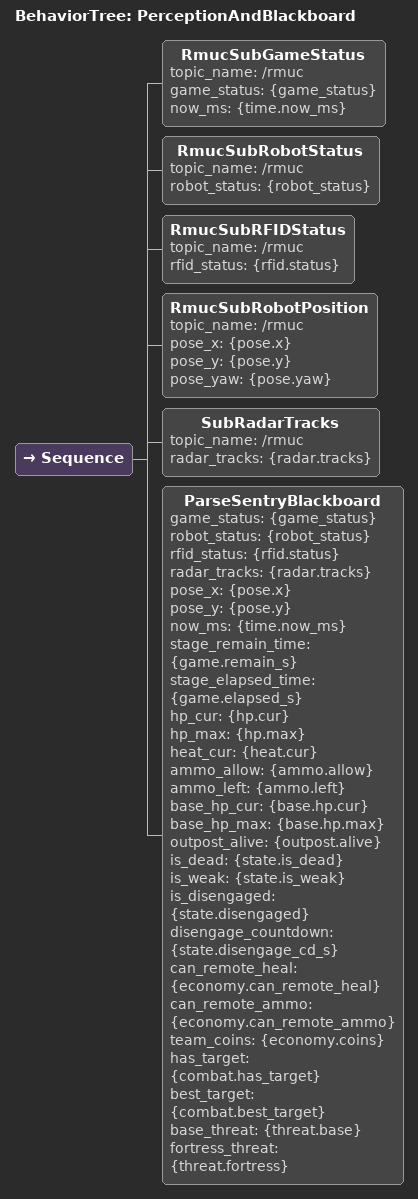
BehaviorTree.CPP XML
<?xml version="1.0" encoding="UTF-8"?>
<root BTCPP_format="4">

    <BehaviorTree ID="PerceptionAndBlackboard">
        <Sequence>
            <RmucSubGameStatus topic_name="/rmuc"
                               game_status="{game_status}"
                               now_ms="{time.now_ms}"/>
            <RmucSubRobotStatus topic_name="/rmuc"
                                robot_status="{robot_status}"/>
            <RmucSubRFIDStatus topic_name="/rmuc"
                               rfid_status="{rfid.status}"/>
            <RmucSubRobotPosition topic_name="/rmuc"
                                  pose_x="{pose.x}"
                                  pose_y="{pose.y}"
                                  pose_yaw="{pose.yaw}"/>
            <SubRadarTracks topic_name="/rmuc"
                            radar_tracks="{radar.tracks}"/>

            <!-- Parse/derive common fields used by tactics -->
            <ParseSentryBlackboard game_status="{game_status}"
                                   robot_status="{robot_status}"
                                   rfid_status="{rfid.status}"
                                   radar_tracks="{radar.tracks}"
                                   pose_x="{pose.x}"
                                   pose_y="{pose.y}"
                                   now_ms="{time.now_ms}"
                                   stage_remain_time="{game.remain_s}"
                                   stage_elapsed_time="{game.elapsed_s}"
                                   hp_cur="{hp.cur}"
                                   hp_max="{hp.max}"
                                   heat_cur="{heat.cur}"
                                   ammo_allow="{ammo.allow}"
                                   ammo_left="{ammo.left}"
                                   base_hp_cur="{base.hp.cur}"
                                   base_hp_max="{base.hp.max}"
                                   outpost_alive="{outpost.alive}"
                                   is_dead="{state.is_dead}"
                                   is_weak="{state.is_weak}"
                                   is_disengaged="{state.disengaged}"
                                   disengage_countdown="{state.disengage_cd_s}"
                                   can_remote_heal="{economy.can_remote_heal}"
                                   can_remote_ammo="{economy.can_remote_ammo}"
                                   team_coins="{economy.coins}"
                                   has_target="{combat.has_target}"
                                   best_target="{combat.best_target}"
                                   base_threat="{threat.base}"
                                   fortress_threat="{threat.fortress}"/>
        </Sequence>
    </BehaviorTree>

</root>
